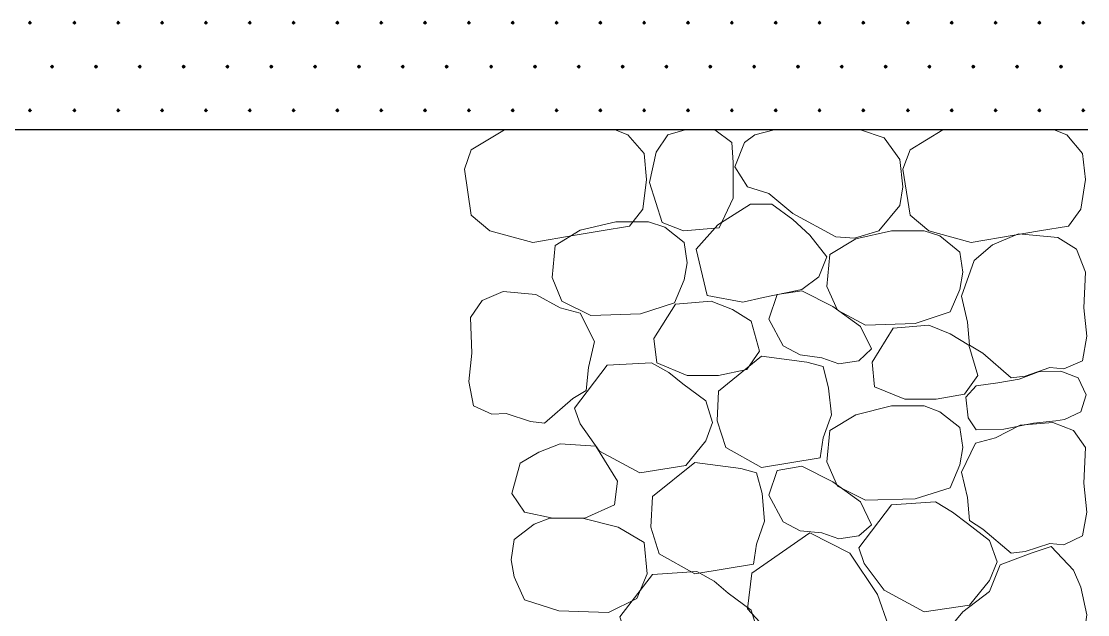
# Model space of a CAD drawing. Header units: millimetres. Extents: x 0 to 420, y 0 to 297.
# Drawn here: x 174.3 to 204.68, y 111.87 to 128.78 of the extents above; entities that cross this region are included whole.
import ezdxf

# ---------------------------------------------------------------- set-up
doc = ezdxf.new("R2010")
doc.units = ezdxf.units.MM

msp = doc.modelspace()

# ---------------------------------------------------------------- hatches: boundary and pattern name
for points in [[(174.54, 128.778), (174.519, 128.757), (174.498, 128.736), (174.519, 128.714), (174.54, 128.693), (174.562, 128.714), (174.583, 128.736), (174.562, 128.757), (174.54, 128.778)], [(175.81, 128.778), (175.789, 128.757), (175.768, 128.736), (175.789, 128.714), (175.81, 128.693), (175.832, 128.714), (175.853, 128.736), (175.832, 128.757), (175.81, 128.778)], [(177.059, 128.778), (177.038, 128.757), (177.017, 128.736), (177.038, 128.714), (177.059, 128.693), (177.08, 128.714), (177.102, 128.736), (177.08, 128.757), (177.059, 128.778)], [(178.308, 128.778), (178.287, 128.757), (178.266, 128.736), (178.287, 128.714), (178.308, 128.693), (178.329, 128.714), (178.35, 128.736), (178.329, 128.757), (178.308, 128.778)], [(179.557, 128.778), (179.536, 128.757), (179.514, 128.736), (179.536, 128.714), (179.557, 128.693), (179.578, 128.714), (179.599, 128.736), (179.578, 128.757), (179.557, 128.778)], [(180.806, 128.778), (180.785, 128.757), (180.763, 128.736), (180.785, 128.714), (180.806, 128.693), (180.827, 128.714), (180.848, 128.736), (180.827, 128.757), (180.806, 128.778)], [(182.054, 128.778), (182.033, 128.757), (182.012, 128.736), (182.033, 128.714), (182.054, 128.693), (182.076, 128.714), (182.097, 128.736), (182.076, 128.757), (182.054, 128.778)], [(183.303, 128.778), (183.282, 128.757), (183.261, 128.736), (183.282, 128.714), (183.303, 128.693), (183.325, 128.714), (183.346, 128.736), (183.325, 128.757), (183.303, 128.778)], [(184.552, 128.778), (184.531, 128.757), (184.51, 128.736), (184.531, 128.714), (184.552, 128.693), (184.573, 128.714), (184.595, 128.736), (184.573, 128.757), (184.552, 128.778)], [(185.801, 128.778), (185.78, 128.757), (185.759, 128.736), (185.78, 128.714), (185.801, 128.693), (185.822, 128.714), (185.843, 128.736), (185.822, 128.757), (185.801, 128.778)], [(187.05, 128.778), (187.029, 128.757), (187.008, 128.736), (187.029, 128.714), (187.05, 128.693), (187.071, 128.714), (187.092, 128.736), (187.071, 128.757), (187.05, 128.778)], [(188.299, 128.778), (188.278, 128.757), (188.256, 128.736), (188.278, 128.714), (188.299, 128.693), (188.32, 128.714), (188.341, 128.736), (188.32, 128.757), (188.299, 128.778)], [(189.547, 128.778), (189.526, 128.757), (189.505, 128.736), (189.526, 128.714), (189.547, 128.693), (189.569, 128.714), (189.59, 128.736), (189.569, 128.757), (189.547, 128.778)], [(190.796, 128.778), (190.775, 128.757), (190.754, 128.736), (190.775, 128.714), (190.796, 128.693), (190.818, 128.714), (190.839, 128.736), (190.818, 128.757), (190.796, 128.778)], [(192.045, 128.778), (192.024, 128.757), (192.003, 128.736), (192.024, 128.714), (192.045, 128.693), (192.066, 128.714), (192.087, 128.736), (192.066, 128.757), (192.045, 128.778)], [(193.294, 128.778), (193.273, 128.757), (193.252, 128.736), (193.273, 128.714), (193.294, 128.693), (193.315, 128.714), (193.336, 128.736), (193.315, 128.757), (193.294, 128.778)], [(194.543, 128.778), (194.522, 128.757), (194.501, 128.736), (194.522, 128.714), (194.543, 128.693), (194.564, 128.714), (194.585, 128.736), (194.564, 128.757), (194.543, 128.778)], [(195.792, 128.778), (195.771, 128.757), (195.749, 128.736), (195.771, 128.714), (195.792, 128.693), (195.813, 128.714), (195.834, 128.736), (195.813, 128.757), (195.792, 128.778)], [(197.041, 128.778), (197.019, 128.757), (196.998, 128.736), (197.019, 128.714), (197.041, 128.693), (197.062, 128.714), (197.083, 128.736), (197.062, 128.757), (197.041, 128.778)], [(198.289, 128.778), (198.268, 128.757), (198.247, 128.736), (198.268, 128.714), (198.289, 128.693), (198.311, 128.714), (198.332, 128.736), (198.311, 128.757), (198.289, 128.778)], [(199.559, 128.778), (199.538, 128.757), (199.517, 128.736), (199.538, 128.714), (199.559, 128.693), (199.58, 128.714), (199.602, 128.736), (199.58, 128.757), (199.559, 128.778)], [(200.808, 128.778), (200.787, 128.757), (200.766, 128.736), (200.787, 128.714), (200.808, 128.693), (200.829, 128.714), (200.851, 128.736), (200.829, 128.757), (200.808, 128.778)], [(202.057, 128.778), (202.036, 128.757), (202.015, 128.736), (202.036, 128.714), (202.057, 128.693), (202.078, 128.714), (202.099, 128.736), (202.078, 128.757), (202.057, 128.778)], [(203.306, 128.778), (203.285, 128.757), (203.263, 128.736), (203.285, 128.714), (203.306, 128.693), (203.327, 128.714), (203.348, 128.736), (203.327, 128.757), (203.306, 128.778)], [(204.555, 128.778), (204.534, 128.757), (204.512, 128.736), (204.534, 128.714), (204.555, 128.693), (204.576, 128.714), (204.597, 128.736), (204.576, 128.757), (204.555, 128.778)], [(175.175, 127.529), (175.154, 127.508), (175.133, 127.487), (175.154, 127.466), (175.175, 127.444), (175.196, 127.466), (175.218, 127.487), (175.196, 127.508), (175.175, 127.529)], [(176.424, 127.529), (176.403, 127.508), (176.382, 127.487), (176.403, 127.466), (176.424, 127.444), (176.445, 127.466), (176.467, 127.487), (176.445, 127.508), (176.424, 127.529)], [(177.673, 127.529), (177.652, 127.508), (177.631, 127.487), (177.652, 127.466), (177.673, 127.444), (177.694, 127.466), (177.715, 127.487), (177.694, 127.508), (177.673, 127.529)], [(178.922, 127.529), (178.901, 127.508), (178.879, 127.487), (178.901, 127.466), (178.922, 127.444), (178.943, 127.466), (178.964, 127.487), (178.943, 127.508), (178.922, 127.529)], [(180.171, 127.529), (180.15, 127.508), (180.128, 127.487), (180.15, 127.466), (180.171, 127.444), (180.192, 127.466), (180.213, 127.487), (180.192, 127.508), (180.171, 127.529)], [(181.42, 127.529), (181.398, 127.508), (181.377, 127.487), (181.398, 127.466), (181.42, 127.444), (181.441, 127.466), (181.462, 127.487), (181.441, 127.508), (181.42, 127.529)], [(182.668, 127.529), (182.647, 127.508), (182.626, 127.487), (182.647, 127.466), (182.668, 127.444), (182.689, 127.466), (182.711, 127.487), (182.689, 127.508), (182.668, 127.529)], [(183.917, 127.529), (183.896, 127.508), (183.875, 127.487), (183.896, 127.466), (183.917, 127.444), (183.938, 127.466), (183.96, 127.487), (183.938, 127.508), (183.917, 127.529)], [(185.166, 127.529), (185.145, 127.508), (185.124, 127.487), (185.145, 127.466), (185.166, 127.444), (185.187, 127.466), (185.208, 127.487), (185.187, 127.508), (185.166, 127.529)], [(186.415, 127.529), (186.394, 127.508), (186.372, 127.487), (186.394, 127.466), (186.415, 127.444), (186.436, 127.466), (186.457, 127.487), (186.436, 127.508), (186.415, 127.529)], [(187.685, 127.529), (187.664, 127.508), (187.643, 127.487), (187.664, 127.466), (187.685, 127.444), (187.706, 127.466), (187.727, 127.487), (187.706, 127.508), (187.685, 127.529)], [(188.934, 127.529), (188.912, 127.508), (188.891, 127.487), (188.912, 127.466), (188.934, 127.444), (188.955, 127.466), (188.976, 127.487), (188.955, 127.508), (188.934, 127.529)], [(190.183, 127.529), (190.161, 127.508), (190.14, 127.487), (190.161, 127.466), (190.183, 127.444), (190.204, 127.466), (190.225, 127.487), (190.204, 127.508), (190.183, 127.529)], [(191.431, 127.529), (191.41, 127.508), (191.389, 127.487), (191.41, 127.466), (191.431, 127.444), (191.453, 127.466), (191.474, 127.487), (191.453, 127.508), (191.431, 127.529)], [(192.68, 127.529), (192.659, 127.508), (192.638, 127.487), (192.659, 127.466), (192.68, 127.444), (192.701, 127.466), (192.722, 127.487), (192.701, 127.508), (192.68, 127.529)], [(193.929, 127.529), (193.908, 127.508), (193.887, 127.487), (193.908, 127.466), (193.929, 127.444), (193.95, 127.466), (193.971, 127.487), (193.95, 127.508), (193.929, 127.529)], [(195.178, 127.529), (195.157, 127.508), (195.136, 127.487), (195.157, 127.466), (195.178, 127.444), (195.199, 127.466), (195.22, 127.487), (195.199, 127.508), (195.178, 127.529)], [(196.427, 127.529), (196.405, 127.508), (196.384, 127.487), (196.405, 127.466), (196.427, 127.444), (196.448, 127.466), (196.469, 127.487), (196.448, 127.508), (196.427, 127.529)], [(197.676, 127.529), (197.654, 127.508), (197.633, 127.487), (197.654, 127.466), (197.676, 127.444), (197.697, 127.466), (197.718, 127.487), (197.697, 127.508), (197.676, 127.529)], [(198.924, 127.529), (198.903, 127.508), (198.882, 127.487), (198.903, 127.466), (198.924, 127.444), (198.946, 127.466), (198.967, 127.487), (198.946, 127.508), (198.924, 127.529)], [(200.173, 127.529), (200.152, 127.508), (200.131, 127.487), (200.152, 127.466), (200.173, 127.444), (200.194, 127.466), (200.216, 127.487), (200.194, 127.508), (200.173, 127.529)], [(201.422, 127.529), (201.401, 127.508), (201.38, 127.487), (201.401, 127.466), (201.422, 127.444), (201.443, 127.466), (201.464, 127.487), (201.443, 127.508), (201.422, 127.529)], [(202.671, 127.529), (202.65, 127.508), (202.629, 127.487), (202.65, 127.466), (202.671, 127.444), (202.692, 127.466), (202.713, 127.487), (202.692, 127.508), (202.671, 127.529)], [(203.92, 127.529), (203.899, 127.508), (203.877, 127.487), (203.899, 127.466), (203.92, 127.444), (203.941, 127.466), (203.962, 127.487), (203.941, 127.508), (203.92, 127.529)], [(174.54, 126.28), (174.519, 126.259), (174.498, 126.238), (174.519, 126.217), (174.54, 126.196), (174.562, 126.217), (174.583, 126.238), (174.562, 126.259), (174.54, 126.28)], [(175.81, 126.28), (175.789, 126.259), (175.768, 126.238), (175.789, 126.217), (175.81, 126.196), (175.832, 126.217), (175.853, 126.238), (175.832, 126.259), (175.81, 126.28)], [(177.059, 126.28), (177.038, 126.259), (177.017, 126.238), (177.038, 126.217), (177.059, 126.196), (177.08, 126.217), (177.102, 126.238), (177.08, 126.259), (177.059, 126.28)], [(178.308, 126.28), (178.287, 126.259), (178.266, 126.238), (178.287, 126.217), (178.308, 126.196), (178.329, 126.217), (178.35, 126.238), (178.329, 126.259), (178.308, 126.28)], [(179.557, 126.28), (179.536, 126.259), (179.514, 126.238), (179.536, 126.217), (179.557, 126.196), (179.578, 126.217), (179.599, 126.238), (179.578, 126.259), (179.557, 126.28)], [(180.806, 126.28), (180.785, 126.259), (180.763, 126.238), (180.785, 126.217), (180.806, 126.196), (180.827, 126.217), (180.848, 126.238), (180.827, 126.259), (180.806, 126.28)], [(182.054, 126.28), (182.033, 126.259), (182.012, 126.238), (182.033, 126.217), (182.054, 126.196), (182.076, 126.217), (182.097, 126.238), (182.076, 126.259), (182.054, 126.28)], [(183.303, 126.28), (183.282, 126.259), (183.261, 126.238), (183.282, 126.217), (183.303, 126.196), (183.325, 126.217), (183.346, 126.238), (183.325, 126.259), (183.303, 126.28)], [(184.552, 126.28), (184.531, 126.259), (184.51, 126.238), (184.531, 126.217), (184.552, 126.196), (184.573, 126.217), (184.595, 126.238), (184.573, 126.259), (184.552, 126.28)], [(185.801, 126.28), (185.78, 126.259), (185.759, 126.238), (185.78, 126.217), (185.801, 126.196), (185.822, 126.217), (185.843, 126.238), (185.822, 126.259), (185.801, 126.28)], [(187.05, 126.28), (187.029, 126.259), (187.008, 126.238), (187.029, 126.217), (187.05, 126.196), (187.071, 126.217), (187.092, 126.238), (187.071, 126.259), (187.05, 126.28)], [(188.299, 126.28), (188.278, 126.259), (188.256, 126.238), (188.278, 126.217), (188.299, 126.196), (188.32, 126.217), (188.341, 126.238), (188.32, 126.259), (188.299, 126.28)], [(189.547, 126.28), (189.526, 126.259), (189.505, 126.238), (189.526, 126.217), (189.547, 126.196), (189.569, 126.217), (189.59, 126.238), (189.569, 126.259), (189.547, 126.28)], [(190.796, 126.28), (190.775, 126.259), (190.754, 126.238), (190.775, 126.217), (190.796, 126.196), (190.818, 126.217), (190.839, 126.238), (190.818, 126.259), (190.796, 126.28)], [(192.045, 126.28), (192.024, 126.259), (192.003, 126.238), (192.024, 126.217), (192.045, 126.196), (192.066, 126.217), (192.087, 126.238), (192.066, 126.259), (192.045, 126.28)], [(193.294, 126.28), (193.273, 126.259), (193.252, 126.238), (193.273, 126.217), (193.294, 126.196), (193.315, 126.217), (193.336, 126.238), (193.315, 126.259), (193.294, 126.28)], [(194.543, 126.28), (194.522, 126.259), (194.501, 126.238), (194.522, 126.217), (194.543, 126.196), (194.564, 126.217), (194.585, 126.238), (194.564, 126.259), (194.543, 126.28)], [(195.792, 126.28), (195.771, 126.259), (195.749, 126.238), (195.771, 126.217), (195.792, 126.196), (195.813, 126.217), (195.834, 126.238), (195.813, 126.259), (195.792, 126.28)], [(197.041, 126.28), (197.019, 126.259), (196.998, 126.238), (197.019, 126.217), (197.041, 126.196), (197.062, 126.217), (197.083, 126.238), (197.062, 126.259), (197.041, 126.28)], [(198.289, 126.28), (198.268, 126.259), (198.247, 126.238), (198.268, 126.217), (198.289, 126.196), (198.311, 126.217), (198.332, 126.238), (198.311, 126.259), (198.289, 126.28)], [(199.559, 126.28), (199.538, 126.259), (199.517, 126.238), (199.538, 126.217), (199.559, 126.196), (199.58, 126.217), (199.602, 126.238), (199.58, 126.259), (199.559, 126.28)], [(200.808, 126.28), (200.787, 126.259), (200.766, 126.238), (200.787, 126.217), (200.808, 126.196), (200.829, 126.217), (200.851, 126.238), (200.829, 126.259), (200.808, 126.28)], [(202.057, 126.28), (202.036, 126.259), (202.015, 126.238), (202.036, 126.217), (202.057, 126.196), (202.078, 126.217), (202.099, 126.238), (202.078, 126.259), (202.057, 126.28)], [(203.306, 126.28), (203.285, 126.259), (203.263, 126.238), (203.285, 126.217), (203.306, 126.196), (203.327, 126.217), (203.348, 126.238), (203.327, 126.259), (203.306, 126.28)], [(204.555, 126.28), (204.534, 126.259), (204.512, 126.238), (204.534, 126.217), (204.555, 126.196), (204.576, 126.217), (204.597, 126.238), (204.576, 126.259), (204.555, 126.28)]]:
    msp.add_hatch(color=7).paths.add_polyline_path(points)

# ---------------------------------------------------------------- linework, layer by layer
at = {"lineweight": 0}
for points in [[(174.54, 128.778), (174.519, 128.757), (174.498, 128.736), (174.519, 128.714), (174.54, 128.693), (174.562, 128.714), (174.583, 128.736), (174.562, 128.757)], [(175.81, 128.778), (175.789, 128.757), (175.768, 128.736), (175.789, 128.714), (175.81, 128.693), (175.832, 128.714), (175.853, 128.736), (175.832, 128.757)], [(177.059, 128.778), (177.038, 128.757), (177.017, 128.736), (177.038, 128.714), (177.059, 128.693), (177.08, 128.714), (177.102, 128.736), (177.08, 128.757)], [(178.308, 128.778), (178.287, 128.757), (178.266, 128.736), (178.287, 128.714), (178.308, 128.693), (178.329, 128.714), (178.35, 128.736), (178.329, 128.757)], [(179.557, 128.778), (179.536, 128.757), (179.514, 128.736), (179.536, 128.714), (179.557, 128.693), (179.578, 128.714), (179.599, 128.736), (179.578, 128.757)], [(180.806, 128.778), (180.785, 128.757), (180.763, 128.736), (180.785, 128.714), (180.806, 128.693), (180.827, 128.714), (180.848, 128.736), (180.827, 128.757)], [(182.054, 128.778), (182.033, 128.757), (182.012, 128.736), (182.033, 128.714), (182.054, 128.693), (182.076, 128.714), (182.097, 128.736), (182.076, 128.757)], [(183.303, 128.778), (183.282, 128.757), (183.261, 128.736), (183.282, 128.714), (183.303, 128.693), (183.325, 128.714), (183.346, 128.736), (183.325, 128.757)], [(184.552, 128.778), (184.531, 128.757), (184.51, 128.736), (184.531, 128.714), (184.552, 128.693), (184.573, 128.714), (184.595, 128.736), (184.573, 128.757)], [(185.801, 128.778), (185.78, 128.757), (185.759, 128.736), (185.78, 128.714), (185.801, 128.693), (185.822, 128.714), (185.843, 128.736), (185.822, 128.757)], [(187.05, 128.778), (187.029, 128.757), (187.008, 128.736), (187.029, 128.714), (187.05, 128.693), (187.071, 128.714), (187.092, 128.736), (187.071, 128.757)], [(188.299, 128.778), (188.278, 128.757), (188.256, 128.736), (188.278, 128.714), (188.299, 128.693), (188.32, 128.714), (188.341, 128.736), (188.32, 128.757)], [(189.547, 128.778), (189.526, 128.757), (189.505, 128.736), (189.526, 128.714), (189.547, 128.693), (189.569, 128.714), (189.59, 128.736), (189.569, 128.757)], [(190.796, 128.778), (190.775, 128.757), (190.754, 128.736), (190.775, 128.714), (190.796, 128.693), (190.818, 128.714), (190.839, 128.736), (190.818, 128.757)], [(192.045, 128.778), (192.024, 128.757), (192.003, 128.736), (192.024, 128.714), (192.045, 128.693), (192.066, 128.714), (192.087, 128.736), (192.066, 128.757)], [(193.294, 128.778), (193.273, 128.757), (193.252, 128.736), (193.273, 128.714), (193.294, 128.693), (193.315, 128.714), (193.336, 128.736), (193.315, 128.757)], [(194.543, 128.778), (194.522, 128.757), (194.501, 128.736), (194.522, 128.714), (194.543, 128.693), (194.564, 128.714), (194.585, 128.736), (194.564, 128.757)], [(195.792, 128.778), (195.771, 128.757), (195.749, 128.736), (195.771, 128.714), (195.792, 128.693), (195.813, 128.714), (195.834, 128.736), (195.813, 128.757)], [(197.041, 128.778), (197.019, 128.757), (196.998, 128.736), (197.019, 128.714), (197.041, 128.693), (197.062, 128.714), (197.083, 128.736), (197.062, 128.757)], [(198.289, 128.778), (198.268, 128.757), (198.247, 128.736), (198.268, 128.714), (198.289, 128.693), (198.311, 128.714), (198.332, 128.736), (198.311, 128.757)], [(199.559, 128.778), (199.538, 128.757), (199.517, 128.736), (199.538, 128.714), (199.559, 128.693), (199.58, 128.714), (199.602, 128.736), (199.58, 128.757)], [(200.808, 128.778), (200.787, 128.757), (200.766, 128.736), (200.787, 128.714), (200.808, 128.693), (200.829, 128.714), (200.851, 128.736), (200.829, 128.757)], [(202.057, 128.778), (202.036, 128.757), (202.015, 128.736), (202.036, 128.714), (202.057, 128.693), (202.078, 128.714), (202.099, 128.736), (202.078, 128.757)], [(203.306, 128.778), (203.285, 128.757), (203.263, 128.736), (203.285, 128.714), (203.306, 128.693), (203.327, 128.714), (203.348, 128.736), (203.327, 128.757)], [(204.555, 128.778), (204.534, 128.757), (204.512, 128.736), (204.534, 128.714), (204.555, 128.693), (204.576, 128.714), (204.597, 128.736), (204.576, 128.757)], [(175.175, 127.529), (175.154, 127.508), (175.133, 127.487), (175.154, 127.466), (175.175, 127.444), (175.196, 127.466), (175.218, 127.487), (175.196, 127.508)], [(176.424, 127.529), (176.403, 127.508), (176.382, 127.487), (176.403, 127.466), (176.424, 127.444), (176.445, 127.466), (176.467, 127.487), (176.445, 127.508)], [(177.673, 127.529), (177.652, 127.508), (177.631, 127.487), (177.652, 127.466), (177.673, 127.444), (177.694, 127.466), (177.715, 127.487), (177.694, 127.508)], [(178.922, 127.529), (178.901, 127.508), (178.879, 127.487), (178.901, 127.466), (178.922, 127.444), (178.943, 127.466), (178.964, 127.487), (178.943, 127.508)], [(180.171, 127.529), (180.15, 127.508), (180.128, 127.487), (180.15, 127.466), (180.171, 127.444), (180.192, 127.466), (180.213, 127.487), (180.192, 127.508)], [(181.42, 127.529), (181.398, 127.508), (181.377, 127.487), (181.398, 127.466), (181.42, 127.444), (181.441, 127.466), (181.462, 127.487), (181.441, 127.508)], [(182.668, 127.529), (182.647, 127.508), (182.626, 127.487), (182.647, 127.466), (182.668, 127.444), (182.689, 127.466), (182.711, 127.487), (182.689, 127.508)], [(183.917, 127.529), (183.896, 127.508), (183.875, 127.487), (183.896, 127.466), (183.917, 127.444), (183.938, 127.466), (183.96, 127.487), (183.938, 127.508)], [(185.166, 127.529), (185.145, 127.508), (185.124, 127.487), (185.145, 127.466), (185.166, 127.444), (185.187, 127.466), (185.208, 127.487), (185.187, 127.508)], [(186.415, 127.529), (186.394, 127.508), (186.372, 127.487), (186.394, 127.466), (186.415, 127.444), (186.436, 127.466), (186.457, 127.487), (186.436, 127.508)], [(187.685, 127.529), (187.664, 127.508), (187.643, 127.487), (187.664, 127.466), (187.685, 127.444), (187.706, 127.466), (187.727, 127.487), (187.706, 127.508)], [(188.934, 127.529), (188.912, 127.508), (188.891, 127.487), (188.912, 127.466), (188.934, 127.444), (188.955, 127.466), (188.976, 127.487), (188.955, 127.508)], [(190.183, 127.529), (190.161, 127.508), (190.14, 127.487), (190.161, 127.466), (190.183, 127.444), (190.204, 127.466), (190.225, 127.487), (190.204, 127.508)], [(191.431, 127.529), (191.41, 127.508), (191.389, 127.487), (191.41, 127.466), (191.431, 127.444), (191.453, 127.466), (191.474, 127.487), (191.453, 127.508)], [(192.68, 127.529), (192.659, 127.508), (192.638, 127.487), (192.659, 127.466), (192.68, 127.444), (192.701, 127.466), (192.722, 127.487), (192.701, 127.508)], [(193.929, 127.529), (193.908, 127.508), (193.887, 127.487), (193.908, 127.466), (193.929, 127.444), (193.95, 127.466), (193.971, 127.487), (193.95, 127.508)], [(195.178, 127.529), (195.157, 127.508), (195.136, 127.487), (195.157, 127.466), (195.178, 127.444), (195.199, 127.466), (195.22, 127.487), (195.199, 127.508)], [(196.427, 127.529), (196.405, 127.508), (196.384, 127.487), (196.405, 127.466), (196.427, 127.444), (196.448, 127.466), (196.469, 127.487), (196.448, 127.508)], [(197.676, 127.529), (197.654, 127.508), (197.633, 127.487), (197.654, 127.466), (197.676, 127.444), (197.697, 127.466), (197.718, 127.487), (197.697, 127.508)], [(198.924, 127.529), (198.903, 127.508), (198.882, 127.487), (198.903, 127.466), (198.924, 127.444), (198.946, 127.466), (198.967, 127.487), (198.946, 127.508)], [(200.173, 127.529), (200.152, 127.508), (200.131, 127.487), (200.152, 127.466), (200.173, 127.444), (200.194, 127.466), (200.216, 127.487), (200.194, 127.508)], [(201.422, 127.529), (201.401, 127.508), (201.38, 127.487), (201.401, 127.466), (201.422, 127.444), (201.443, 127.466), (201.464, 127.487), (201.443, 127.508)], [(202.671, 127.529), (202.65, 127.508), (202.629, 127.487), (202.65, 127.466), (202.671, 127.444), (202.692, 127.466), (202.713, 127.487), (202.692, 127.508)], [(203.92, 127.529), (203.899, 127.508), (203.877, 127.487), (203.899, 127.466), (203.92, 127.444), (203.941, 127.466), (203.962, 127.487), (203.941, 127.508)], [(174.54, 126.28), (174.519, 126.259), (174.498, 126.238), (174.519, 126.217), (174.54, 126.196), (174.562, 126.217), (174.583, 126.238), (174.562, 126.259)], [(175.81, 126.28), (175.789, 126.259), (175.768, 126.238), (175.789, 126.217), (175.81, 126.196), (175.832, 126.217), (175.853, 126.238), (175.832, 126.259)], [(177.059, 126.28), (177.038, 126.259), (177.017, 126.238), (177.038, 126.217), (177.059, 126.196), (177.08, 126.217), (177.102, 126.238), (177.08, 126.259)], [(178.308, 126.28), (178.287, 126.259), (178.266, 126.238), (178.287, 126.217), (178.308, 126.196), (178.329, 126.217), (178.35, 126.238), (178.329, 126.259)], [(179.557, 126.28), (179.536, 126.259), (179.514, 126.238), (179.536, 126.217), (179.557, 126.196), (179.578, 126.217), (179.599, 126.238), (179.578, 126.259)], [(180.806, 126.28), (180.785, 126.259), (180.763, 126.238), (180.785, 126.217), (180.806, 126.196), (180.827, 126.217), (180.848, 126.238), (180.827, 126.259)], [(182.054, 126.28), (182.033, 126.259), (182.012, 126.238), (182.033, 126.217), (182.054, 126.196), (182.076, 126.217), (182.097, 126.238), (182.076, 126.259)], [(183.303, 126.28), (183.282, 126.259), (183.261, 126.238), (183.282, 126.217), (183.303, 126.196), (183.325, 126.217), (183.346, 126.238), (183.325, 126.259)], [(184.552, 126.28), (184.531, 126.259), (184.51, 126.238), (184.531, 126.217), (184.552, 126.196), (184.573, 126.217), (184.595, 126.238), (184.573, 126.259)], [(185.801, 126.28), (185.78, 126.259), (185.759, 126.238), (185.78, 126.217), (185.801, 126.196), (185.822, 126.217), (185.843, 126.238), (185.822, 126.259)], [(187.05, 126.28), (187.029, 126.259), (187.008, 126.238), (187.029, 126.217), (187.05, 126.196), (187.071, 126.217), (187.092, 126.238), (187.071, 126.259)], [(188.299, 126.28), (188.278, 126.259), (188.256, 126.238), (188.278, 126.217), (188.299, 126.196), (188.32, 126.217), (188.341, 126.238), (188.32, 126.259)], [(189.547, 126.28), (189.526, 126.259), (189.505, 126.238), (189.526, 126.217), (189.547, 126.196), (189.569, 126.217), (189.59, 126.238), (189.569, 126.259)], [(190.796, 126.28), (190.775, 126.259), (190.754, 126.238), (190.775, 126.217), (190.796, 126.196), (190.818, 126.217), (190.839, 126.238), (190.818, 126.259)], [(192.045, 126.28), (192.024, 126.259), (192.003, 126.238), (192.024, 126.217), (192.045, 126.196), (192.066, 126.217), (192.087, 126.238), (192.066, 126.259)], [(193.294, 126.28), (193.273, 126.259), (193.252, 126.238), (193.273, 126.217), (193.294, 126.196), (193.315, 126.217), (193.336, 126.238), (193.315, 126.259)], [(194.543, 126.28), (194.522, 126.259), (194.501, 126.238), (194.522, 126.217), (194.543, 126.196), (194.564, 126.217), (194.585, 126.238), (194.564, 126.259)], [(195.792, 126.28), (195.771, 126.259), (195.749, 126.238), (195.771, 126.217), (195.792, 126.196), (195.813, 126.217), (195.834, 126.238), (195.813, 126.259)], [(197.041, 126.28), (197.019, 126.259), (196.998, 126.238), (197.019, 126.217), (197.041, 126.196), (197.062, 126.217), (197.083, 126.238), (197.062, 126.259)], [(198.289, 126.28), (198.268, 126.259), (198.247, 126.238), (198.268, 126.217), (198.289, 126.196), (198.311, 126.217), (198.332, 126.238), (198.311, 126.259)], [(199.559, 126.28), (199.538, 126.259), (199.517, 126.238), (199.538, 126.217), (199.559, 126.196), (199.58, 126.217), (199.602, 126.238), (199.58, 126.259)], [(200.808, 126.28), (200.787, 126.259), (200.766, 126.238), (200.787, 126.217), (200.808, 126.196), (200.829, 126.217), (200.851, 126.238), (200.829, 126.259)], [(202.057, 126.28), (202.036, 126.259), (202.015, 126.238), (202.036, 126.217), (202.057, 126.196), (202.078, 126.217), (202.099, 126.238), (202.078, 126.259)], [(203.306, 126.28), (203.285, 126.259), (203.263, 126.238), (203.285, 126.217), (203.306, 126.196), (203.327, 126.217), (203.348, 126.238), (203.327, 126.259)], [(204.555, 126.28), (204.534, 126.259), (204.512, 126.238), (204.534, 126.217), (204.555, 126.196), (204.576, 126.217), (204.597, 126.238), (204.576, 126.259)]]:
    msp.add_lwpolyline(points, close=True, dxfattribs=at)
at = {"lineweight": 30}
msp.add_lwpolyline([(204.682, 125.688), (133.689, 125.688)], dxfattribs=at)
at = {"lineweight": 13}
for points in [[(188.066, 125.688), (187.113, 125.116), (186.923, 124.566), (187.113, 123.254), (187.643, 122.809), (188.87, 122.47), (190.077, 122.682), (190.818, 122.809), (191.622, 122.936), (192.003, 123.423), (192.109, 124.269), (192.045, 125.01), (191.579, 125.539), (191.22, 125.688)], [(194.056, 125.688), (194.543, 125.328), (194.585, 124.756), (194.585, 123.74), (194.183, 122.894), (193.167, 122.809), (192.553, 123.042), (192.193, 124.185), (192.384, 125.053), (192.722, 125.539), (193.209, 125.688)], [(198.205, 125.688), (198.882, 125.455), (199.327, 124.841), (199.411, 124.058), (199.327, 123.529), (198.734, 122.809), (198.035, 122.597), (197.506, 122.64), (196.279, 123.296), (195.601, 123.867), (194.987, 124.058), (194.628, 124.629), (194.903, 125.328), (195.199, 125.539), (195.749, 125.688)], [(200.554, 125.688), (199.623, 125.116), (199.411, 124.566), (199.623, 123.254), (200.152, 122.809), (201.359, 122.47), (202.586, 122.682), (203.306, 122.809), (204.131, 122.936), (204.491, 123.423), (204.618, 124.269), (204.534, 125.01), (204.089, 125.539), (203.729, 125.688)]]:
    msp.add_lwpolyline(points, dxfattribs=at)
for points in [[(196.13, 121.052), (196.533, 121.137), (197.019, 121.497), (197.252, 122.068), (196.765, 122.682), (196.279, 123.126), (195.686, 123.571), (195.072, 123.571), (194.141, 122.978), (193.527, 122.28), (193.844, 120.967), (194.86, 120.777), (195.432, 120.904)], [(193.188, 121.412), (193.273, 121.899), (193.188, 122.47), (192.638, 122.915), (192.172, 123.063), (191.241, 123.063), (190.225, 122.83), (189.505, 122.386), (189.421, 121.475), (189.696, 120.798), (190.521, 120.396), (191.939, 120.438), (192.913, 120.756)], [(201.041, 121.137), (201.126, 121.624), (201.041, 122.195), (200.47, 122.661), (200.025, 122.809), (199.094, 122.809), (198.078, 122.576), (197.337, 122.132), (197.252, 121.221), (197.549, 120.544), (198.353, 120.121), (199.771, 120.163), (200.766, 120.502)], [(203.602, 118.914), (204.004, 118.872), (204.534, 119.105), (204.661, 119.803), (204.576, 120.608), (204.618, 121.624), (204.364, 122.28), (203.835, 122.618), (202.713, 122.724), (201.972, 122.407), (201.443, 121.962), (201.083, 120.946), (201.253, 120.205), (201.316, 119.549), (201.697, 119.317), (202.502, 118.618), (202.904, 118.66)], [(188.108, 117.602), (187.706, 117.581), (187.177, 117.814), (187.05, 118.512), (187.135, 119.317), (187.092, 120.333), (187.431, 120.819), (188.024, 121.073), (188.955, 120.989), (189.653, 120.608), (190.225, 120.459), (190.627, 119.655), (190.458, 118.914), (190.394, 118.258), (190.013, 118.025), (189.209, 117.327), (188.807, 117.369)], [(197.104, 119.189), (197.591, 119.02), (198.162, 119.105), (198.522, 119.443), (198.205, 120.079), (197.421, 120.65), (196.533, 121.094), (195.834, 120.989), (195.601, 120.29), (196.003, 119.528), (196.49, 119.274)], [(194.162, 118.681), (194.966, 118.851), (195.326, 119.38), (195.093, 120.227), (194.564, 120.565), (193.95, 120.798), (192.934, 120.713), (192.32, 119.74), (192.405, 119.041), (193.273, 118.681)], [(200.364, 118.004), (201.168, 118.152), (201.549, 118.681), (201.295, 119.549), (200.766, 119.867), (200.152, 120.121), (199.136, 120.036), (198.543, 119.062), (198.607, 118.364), (199.475, 118.004)], [(197.146, 116.904), (197.379, 117.56), (197.295, 118.322), (197.146, 118.935), (196.681, 119.062), (195.389, 119.232), (194.162, 118.237), (194.12, 117.39), (194.374, 116.628), (195.389, 116.057), (197.062, 116.332)], [(193.23, 116.12), (193.802, 116.819), (193.993, 117.348), (193.802, 117.962), (193.146, 118.449), (192.744, 118.766), (192.257, 119.041), (190.987, 118.978), (190.055, 117.75), (190.225, 117.306), (190.775, 116.522), (191.918, 115.909)], [(203.771, 117.39), (204.026, 117.433), (204.491, 117.644), (204.639, 118.131), (204.407, 118.618), (203.92, 118.808), (203.285, 118.787), (202.734, 118.576), (202.121, 118.47), (201.507, 118.385), (201.21, 118.068), (201.274, 117.475), (201.507, 117.136), (202.29, 117.158), (203.137, 117.327)], [(201.041, 116.141), (201.126, 116.628), (201.041, 117.2), (200.47, 117.644), (200.025, 117.814), (199.094, 117.814), (198.078, 117.56), (197.337, 117.115), (197.252, 116.226), (197.549, 115.528), (198.353, 115.125), (199.771, 115.168), (200.766, 115.485)], [(203.602, 113.898), (204.004, 113.855), (204.534, 114.109), (204.661, 114.787), (204.576, 115.612), (204.618, 116.628), (204.279, 117.115), (203.687, 117.348), (202.755, 117.263), (202.057, 116.904), (201.486, 116.755), (201.083, 115.93), (201.253, 115.21), (201.316, 114.554), (201.697, 114.3), (202.502, 113.623), (202.904, 113.665)], [(189.442, 114.618), (188.637, 114.787), (188.278, 115.316), (188.51, 116.184), (189.039, 116.501), (189.653, 116.734), (190.669, 116.671), (191.283, 115.676), (191.199, 114.998), (190.352, 114.618)], [(195.241, 113.877), (195.474, 114.533), (195.411, 115.316), (195.241, 115.909), (194.797, 116.036), (193.485, 116.205), (192.278, 115.231), (192.236, 114.363), (192.469, 113.602), (193.485, 113.03), (195.157, 113.305)], [(197.104, 114.194), (197.591, 114.025), (198.162, 114.109), (198.522, 114.427), (198.205, 115.083), (197.421, 115.655), (196.533, 116.099), (195.834, 115.972), (195.601, 115.274), (196.003, 114.512), (196.49, 114.258)], [(201.316, 112.141), (201.888, 112.839), (202.099, 113.369), (201.888, 113.982), (201.253, 114.469), (200.829, 114.787), (200.343, 115.083), (199.094, 114.998), (198.162, 113.771), (198.311, 113.326), (198.882, 112.564), (200.025, 111.95)], [(188.341, 112.945), (188.256, 113.432), (188.341, 114.004), (188.912, 114.448), (189.357, 114.618), (190.288, 114.618), (191.304, 114.363), (192.045, 113.919), (192.13, 113.03), (191.834, 112.331), (191.029, 111.929), (189.611, 111.972), (188.637, 112.289)], [(198.311, 110.532), (198.564, 110.807), (199.009, 111.548), (198.692, 112.437), (197.908, 113.623), (196.765, 114.194), (195.114, 113.051), (194.987, 112.035), (196.533, 110.363), (197.781, 110.194)], [(203.475, 110.109), (203.877, 110.278), (204.534, 110.977), (204.661, 111.866), (204.491, 112.649), (204.279, 113.136), (203.645, 113.813), (203.073, 113.623), (202.184, 113.284), (201.888, 112.522), (201.126, 111.95), (200.766, 111.506), (200.787, 110.554), (201.803, 110.067)], [(194.522, 110.172), (195.093, 110.85), (195.284, 111.379), (195.093, 111.993), (194.437, 112.48), (194.035, 112.818), (193.548, 113.093), (192.278, 113.009), (191.347, 111.802), (191.516, 111.337), (192.087, 110.575), (193.209, 109.961)]]:
    msp.add_lwpolyline(points, close=True, dxfattribs=at)

doc.saveas('drawing.dxf')
